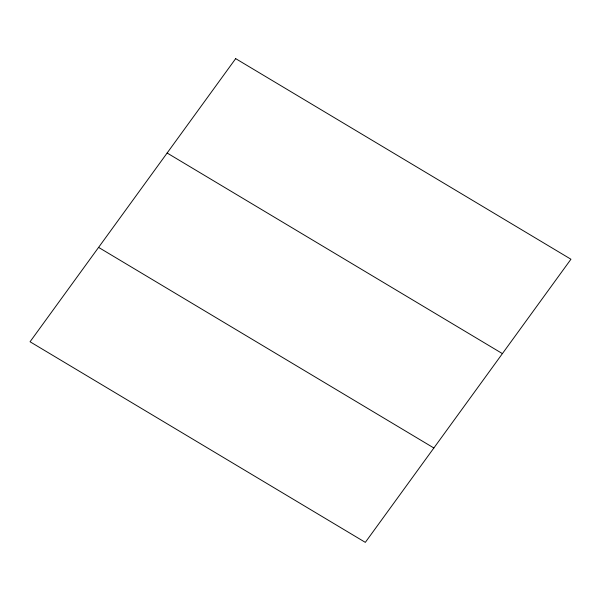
<?xml version="1.0" encoding="UTF-8"?>
<svg xmlns="http://www.w3.org/2000/svg" width="601" height="601" viewBox="0 0 601 601"><rect width="100%" height="100%" fill="white"/><g stroke="black" fill="none" stroke-linecap="round" stroke-linejoin="round"><path stroke-width="0.9" d="M167.131 153.015L502.406 353.613M98.587 247.387L433.869 447.993M235.675 58.635L30.05 341.766L365.325 542.365L570.95 259.234L235.675 58.635"/></g></svg>
